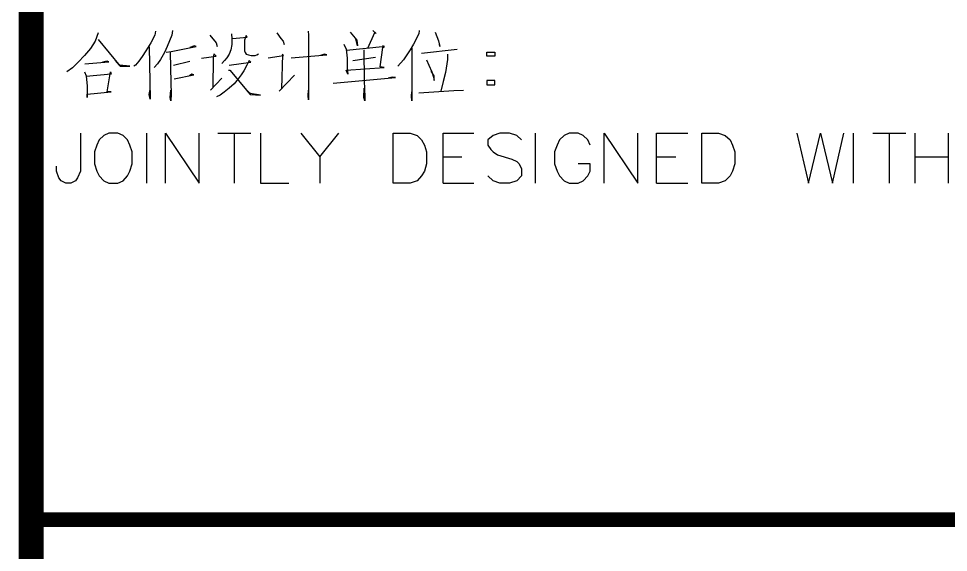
# Model space of a CAD drawing. Extents: x 1417642 to 3570900, y 124798 to 1191112.
# Drawn here: x 1606267 to 1611861, y 365419 to 368633 of the extents above; entities that cross this region are included whole.
import ezdxf

# ---------------------------------------------------------------- set-up
doc = ezdxf.new("R2010")
doc.units = 0
doc.header["$LTSCALE"] = 1000
doc.header["$MEASUREMENT"] = 0
doc.layers.add('图戳', color=211, linetype='CONTINUOUS')

msp = doc.modelspace()

# ---------------------------------------------------------------- linework, layer by layer
at = {"layer": '图戳'}
for points, const_width in [([(1606342.3, 377098.4), (1606342.3, 253948.4)], 150), ([(1606342.3, 365615.9), (1616842.3, 365615.9)], 90)]:
    msp.add_lwpolyline(points, dxfattribs=dict(at, const_width=const_width))
for points in [[(1606745.3, 368547.5), (1606728.3, 368496.2), (1606700.9, 368451.9), (1606663.4, 368410.9), (1606625.8, 368369.9), (1606591.7, 368335.8), (1606557.5, 368311.9)], [(1607090.2, 368557.7), (1607086.8, 368533.8), (1607062.9, 368486), (1607032.1, 368438.2), (1607011.6, 368404.1), (1606991.2, 368376.7), (1606970.7, 368352.8), (1606960.4, 368346)], [(1607192.6, 368561.1), (1607189.2, 368533.8), (1607161.9, 368465.5), (1607144.8, 368428), (1607120.9, 368387), (1607103.8, 368359.7), (1607083.4, 368339.2)], [(1607418, 368533.8), (1607455.5, 368486), (1607462.3, 368465.5)], [(1607547.7, 368540.6), (1607551.1, 368509.9), (1607551.1, 368475.8), (1607544.3, 368445), (1607534, 368417.7), (1607520.4, 368397.2), (1607506.7, 368380.2), (1607489.7, 368363.1)], [(1607554.5, 368513.3), (1607643.3, 368520.1), (1607636.5, 368530.4), (1607626.2, 368503.1), (1607626.2, 368479.2), (1607626.2, 368458.7), (1607626.2, 368438.2), (1607629.6, 368428), (1607636.5, 368417.7), (1607650.1, 368414.3), (1607667.2, 368410.9), (1607691.1, 368410.9), (1607701.4, 368414.3), (1607711.6, 368421.1)], [(1607820.9, 368547.5), (1607844.8, 368513.3), (1607858.4, 368496.2), (1607865.2, 368475.8)], [(1608008.6, 368557.7), (1608012.1, 368533.8), (1608012.1, 368144.6), (1608008.6, 368168.5), (1608012.1, 368202.6)], [(1608261.3, 368550.9), (1608302.3, 368503.1), (1608305.7, 368468.9), (1608295.5, 368509.9)], [(1608397.9, 368561.1), (1608418.4, 368544), (1608408.1, 368547.5), (1608367.2, 368451.9)], [(1608677.9, 368561.1), (1608674.4, 368540.6), (1608643.7, 368479.2), (1608623.2, 368445), (1608582.3, 368383.6), (1608548.1, 368346)], [(1608773.5, 368550.9), (1608793.9, 368499.7), (1608800.8, 368465.5), (1608797.4, 368492.8)], [(1606745.3, 368506.5), (1606878.5, 368346), (1606936.5, 368346), (1606875.1, 368352.8), (1606851.2, 368380.2)], [(1607052.6, 368462.1), (1607059.4, 368148), (1607052.6, 368175.3), (1607059.4, 368206)], [(1607155.1, 368431.4), (1607185.8, 368434.8), (1607336, 368465.5), (1607325.8, 368468.9), (1607298.5, 368458.7)], [(1608223.7, 368479.2), (1608237.4, 368448.4), (1608244.2, 368393.8), (1608244.2, 368335.8), (1608247.7, 368298.2), (1608237.4, 368322.1), (1608466.2, 368339.2), (1608442.3, 368342.6), (1608459.3, 368458.7), (1608469.6, 368465.5), (1608459.3, 368468.9), (1608455.9, 368462.1), (1608240.8, 368441.6)], [(1607179, 368428), (1607182.4, 368247), (1607185.8, 368178.7), (1607182.4, 368137.7), (1607179, 368158.2), (1607182.4, 368202.6)], [(1607366.7, 368393.8), (1607455.5, 368407.5), (1607441.9, 368421.1), (1607438.4, 368393.8), (1607435, 368216.3), (1607421.4, 368202.6), (1607489.7, 368274.3)], [(1607769.6, 368397.2), (1607861.8, 368410.9), (1607855, 368417.7), (1607848.2, 368209.4), (1607834.5, 368195.8), (1607926.7, 368291.4)], [(1607906.2, 368397.2), (1608121.3, 368414.3), (1608107.7, 368417.7), (1608083.8, 368410.9)], [(1608343.3, 368445), (1608346.7, 368257.2), (1608350.1, 368161.6), (1608350.1, 368137.7), (1608343.3, 368158.2), (1608346.7, 368212.9)], [(1608633.5, 368455.3), (1608633.5, 368137.7), (1608630.1, 368165.1), (1608633.5, 368192.4)], [(1608691.5, 368424.5), (1608906.6, 368448.4)], [(1608848.6, 368417.7), (1608848.6, 368387), (1608834.9, 368308.5), (1608821.3, 368253.8), (1608807.6, 368195.8)], [(1609132, 368431.4), (1609132, 368407.5), (1609084.2, 368407.5), (1609084.2, 368431.4), (1609132, 368431.4), (1609132, 368431.4)], [(1606666.8, 368359.7), (1606810.2, 368373.3), (1606800, 368376.7), (1606772.6, 368369.9)], [(1607199.4, 368352.8), (1607298.5, 368376.7)], [(1607534, 368352.8), (1607663.8, 368369.9), (1607653.5, 368380.2), (1607639.9, 368352.8), (1607622.8, 368318.7), (1607605.7, 368294.8), (1607588.7, 368270.9), (1607564.8, 368240.2), (1607534, 368212.9), (1607503.3, 368189), (1607479.4, 368171.9), (1607458.9, 368161.6)], [(1608278.4, 368380.2), (1608415, 368400.6)], [(1608722.2, 368383.6), (1608735.9, 368352.8), (1608753, 368311.9), (1608763.2, 368281.1), (1608766.6, 368260.7), (1608766.6, 368288), (1608749.6, 368315.3)], [(1606663.4, 368311.9), (1606673.6, 368288), (1606680.5, 368226.5), (1606680.5, 368158.2), (1606680.5, 368178.7), (1606823.9, 368192.4), (1606800, 368192.4), (1606820.4, 368311.9), (1606823.9, 368298.2), (1606673.6, 368284.6)], [(1607202.9, 368270.9), (1607322.4, 368294.8), (1607308.7, 368298.2), (1607295, 368288)], [(1607530.6, 368322.1), (1607537.5, 368322.1), (1607660.4, 368175.3), (1607721.8, 368171.9), (1607660.4, 368182.1), (1607643.3, 368195.8)], [(1608158.9, 368243.6), (1608534.5, 368277.7), (1608514, 368281.1), (1608490.1, 368274.3)], [(1609084.2, 368260.7), (1609084.2, 368233.3), (1609132, 368233.3), (1609132, 368260.7), (1609084.2, 368260.7), (1609084.2, 368260.7)], [(1608674.4, 368185.5), (1608886.1, 368199.2), (1608944.2, 368202.6)], [(1606639.5, 367943.1), (1606639.5, 367714.4), (1606622.4, 367673.4), (1606608.8, 367656.3), (1606581.4, 367642.7), (1606550.7, 367642.7), (1606523.4, 367656.3), (1606509.7, 367673.4), (1606496.1, 367714.4), (1606496.1, 367745.1)], [(1606810.2, 367943.1), (1606779.5, 367929.5), (1606752.2, 367902.1), (1606738.5, 367871.4), (1606724.8, 367830.4), (1606724.8, 367758.7), (1606738.5, 367714.4), (1606752.2, 367687), (1606779.5, 367656.3), (1606810.2, 367642.7), (1606864.8, 367642.7), (1606895.6, 367656.3), (1606922.9, 367687), (1606936.5, 367714.4), (1606950.2, 367758.7), (1606950.2, 367830.4), (1606936.5, 367871.4), (1606922.9, 367902.1), (1606895.6, 367929.5), (1606864.8, 367943.1), (1606810.2, 367943.1), (1606810.2, 367943.1)], [(1607039, 367642.7), (1607039, 367943.1)], [(1607151.6, 367642.7), (1607151.6, 367943.1), (1607353.1, 367642.7), (1607353.1, 367943.1)], [(1607465.8, 367943.1), (1607663.8, 367943.1)], [(1607564.8, 367943.1), (1607564.8, 367642.7)], [(1607721.8, 367943.1), (1607721.8, 367642.7), (1607892.6, 367642.7)], [(1607964.3, 367943.1), (1608080.3, 367799.7), (1608193, 367943.1)], [(1608520.8, 367642.7), (1608520.8, 367943.1), (1608623.2, 367943.1), (1608664.2, 367929.5), (1608691.5, 367902.1), (1608708.6, 367871.4), (1608722.2, 367830.4), (1608722.2, 367758.7), (1608708.6, 367714.4), (1608691.5, 367687), (1608664.2, 367656.3), (1608623.2, 367642.7), (1608520.8, 367642.7), (1608520.8, 367642.7)], [(1608821.3, 367642.7), (1608821.3, 367943.1), (1609005.6, 367943.1)], [(1609292.4, 367902.1), (1609265.1, 367929.5), (1609220.7, 367943.1), (1609162.7, 367943.1), (1609121.7, 367929.5), (1609091, 367902.1), (1609091, 367871.4), (1609108.1, 367844.1), (1609121.7, 367830.4), (1609149, 367813.4), (1609234.4, 367786.1), (1609265.1, 367772.4), (1609278.8, 367758.7), (1609292.4, 367728), (1609292.4, 367687), (1609265.1, 367656.3), (1609220.7, 367642.7), (1609162.7, 367642.7), (1609121.7, 367656.3), (1609091, 367687)], [(1609377.8, 367642.7), (1609377.8, 367943.1)], [(1609705.6, 367871.4), (1609691.9, 367902.1), (1609664.6, 367929.5), (1609633.9, 367943.1), (1609579.3, 367943.1), (1609548.5, 367929.5), (1609521.2, 367902.1), (1609507.6, 367871.4), (1609490.5, 367830.4), (1609490.5, 367758.7), (1609507.6, 367714.4), (1609521.2, 367687), (1609548.5, 367656.3), (1609579.3, 367642.7), (1609633.9, 367642.7), (1609664.6, 367656.3), (1609691.9, 367687), (1609705.6, 367714.4), (1609705.6, 367758.7), (1609633.9, 367758.7)], [(1609790.9, 367642.7), (1609790.9, 367943.1), (1609992.4, 367642.7), (1609992.4, 367943.1)], [(1610105.1, 367642.7), (1610105.1, 367943.1), (1610292.9, 367943.1)], [(1610378.2, 367642.7), (1610378.2, 367943.1), (1610477.2, 367943.1), (1610518.2, 367929.5), (1610548.9, 367902.1), (1610562.6, 367871.4), (1610576.3, 367830.4), (1610576.3, 367758.7), (1610562.6, 367714.4), (1610548.9, 367687), (1610518.2, 367656.3), (1610477.2, 367642.7), (1610378.2, 367642.7), (1610378.2, 367642.7)], [(1610948.4, 367943.1), (1611020.1, 367642.7), (1611091.8, 367943.1), (1611163.5, 367642.7), (1611231.8, 367943.1)], [(1611289.9, 367642.7), (1611289.9, 367943.1)], [(1611405.9, 367943.1), (1611604, 367943.1)], [(1611505, 367943.1), (1611505, 367642.7)], [(1611662, 367642.7), (1611662, 367943.1)], [(1611860.1, 367943.1), (1611860.1, 367642.7)], [(1608080.3, 367799.7), (1608080.3, 367642.7)], [(1608821.3, 367799.7), (1608933.9, 367799.7)], [(1610105.1, 367799.7), (1610221.2, 367799.7)], [(1611662, 367799.7), (1611860.1, 367799.7)], [(1608821.3, 367642.7), (1609005.6, 367642.7)], [(1610105.1, 367642.7), (1610292.9, 367642.7)]]:
    msp.add_lwpolyline(points, dxfattribs=at)

doc.saveas('drawing.dxf')
